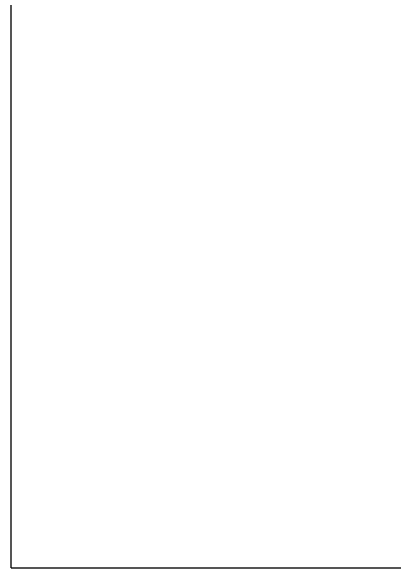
# Model space of a CAD drawing. Header units: millimetres. Extents: x 10729 to 16532, y -10545 to -10125.
# Drawn here: x 10917.006851 to 10917.007571, y -10288.085828 to -10288.084785 of the extents above; entities that cross this region are included whole.
import ezdxf

# ---------------------------------------------------------------- set-up
doc = ezdxf.new("R2010")
doc.units = ezdxf.units.MM
doc.styles.get("Standard").update_dxf_attribs({"font": 'arial.ttf'})

# ---------------------------------------------------------------- blocks, each defined once
blk = doc.blocks.new('*T7')
at = {"linetype": 'ByBlock', "lineweight": -2, "transparency": 16777216}
for p, q in [((0, 0), (0, 136.705)), ((0, 136.705), (154.5874988, 136.705)), ((19.648177, 0), (19.648177, 136.705)), ((38.648177, 0), (38.648177, 136.705)), ((57.6923047, 0), (57.6923047, 136.705)), ((76.6923047, 0), (76.6923047, 136.705)), ((95.6923047, 0), (95.6923047, 136.705)), ((114.6923047, 0), (114.6923047, 136.705)), ((133.6923047, 0), (133.6923047, 136.705)), ((154.5874988, 0), (154.5874988, 136.705)), ((0, 0), (154.5874988, 0))]:
    blk.add_line(p, q, dxfattribs=at)
at = {"color": 0, "transparency": 16777216, "char_height": 2.822222222, "width": 133.705, "attachment_point": 4, "rotation": 90}
for s, insert in [('{\\fCalibri|b0|i0|c0;Наличие напряжения 220В на вводе 2 шкафа управления ', (9.8240885, 1.5)), ('{\\fCalibri|b0|i0|c0;Ошибка питания +24 В. Блоки питания G1.1 и G1.2 ', (67.1923047, 1.5)), ('{\\fCalibri|b0|i0|c0;Ошибка питания +24 В. Блоки питания G2.1 и G2.2 ', (86.1923047, 1.5)), ('{\\fCalibri|b0|i0|c0;Ошибка питания +24 В. Блоки питания G3.1 и G3.2', (105.1923047, 1.5)), ('{\\fCalibri|b0|i0|c0;Дверь шкафа управления открыта ', (29.148177, 1.5)), ('{\\fCalibri|b0|i0|c0;Ошибка коммутатора SW2', (144.1399017, 1.5)), ('{\\fCalibri|b0|i0|c0;Ошибка коммутатора SW1', (124.1923047, 1.5)), ('{\\fCalibri|b0|i0|c0;Реле потока воздуха', (48.1702409, 1.5))]:
    blk.add_mtext(s, dxfattribs=dict(at, insert=insert))

msp = doc.modelspace()

# ---------------------------------------------------------------- block references
msp.add_blockref('*T7', (10917.0068508, -10288.0858279))

doc.saveas('drawing.dxf')
